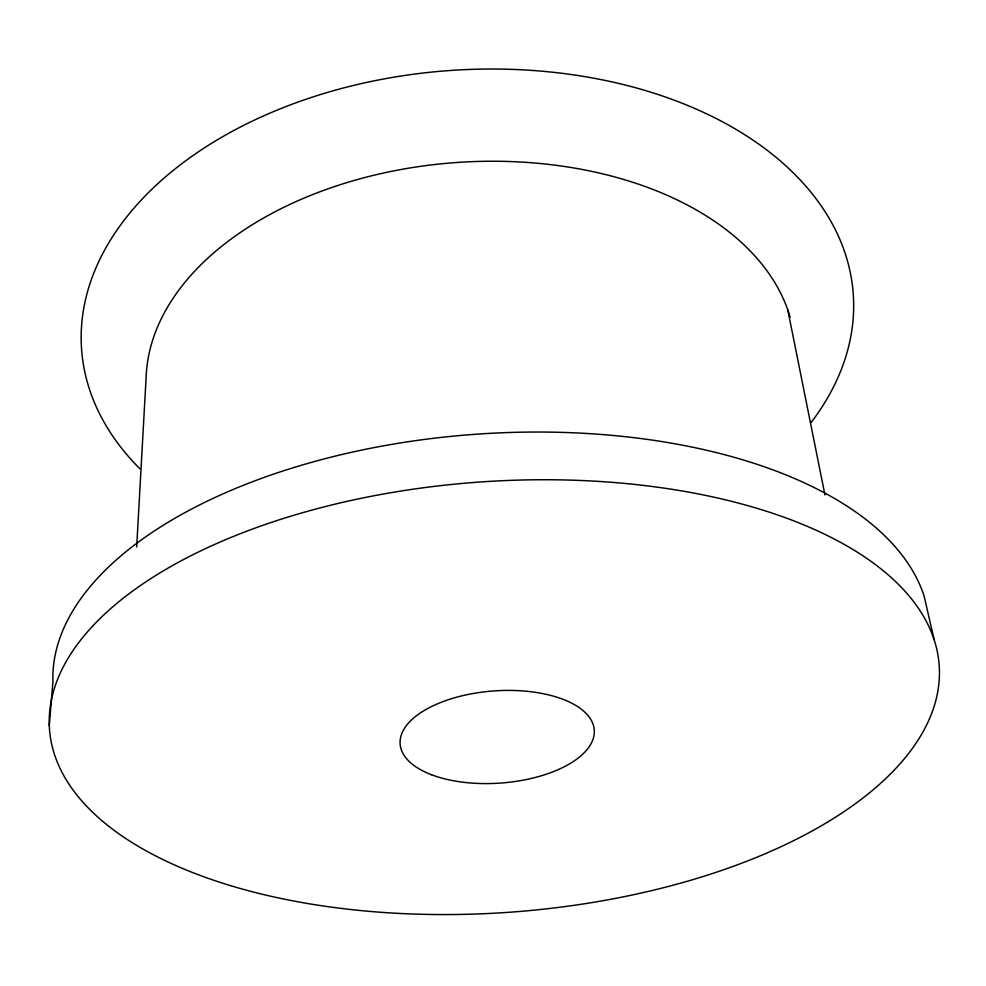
<?xml version="1.0" encoding="UTF-8"?>
<svg xmlns="http://www.w3.org/2000/svg" width="986" height="986" viewBox="0 0 986 986"><rect width="100%" height="100%" fill="white"/><g stroke="black" fill="none" stroke-linecap="round" stroke-linejoin="round"><path stroke-width="1.48" d="M136.684 546.971L146.138 377.034A325.183 205.877 -4.1 0 1 445.204 163.442A325.183 205.877 -4.1 0 1 790.131 317.172M49.3 725.659L52.924 681.708A439.263 220.704 -4.1 0 1 452.623 436.206A439.263 220.704 -4.1 0 1 924.153 596.197L934.124 639.692M787.74 309.74L824.949 494.972M139.827 468.732A386.845 251.75 -4.1 0 1 450.91 70.437A386.845 251.75 -4.1 0 1 811.293 422.291M230.33 885.576A445.992 215.614 -4.1 0 0 936.7 696.88A445.992 215.614 -4.1 0 0 315.976 508.998A445.992 215.614 -4.1 0 0 230.33 885.576M431.511 774.737A97.306 46.182 -4.1 0 0 591.982 741.817A97.306 46.182 -4.1 0 0 468.091 694.464A97.306 46.182 -4.1 0 0 431.511 774.737"/></g></svg>
